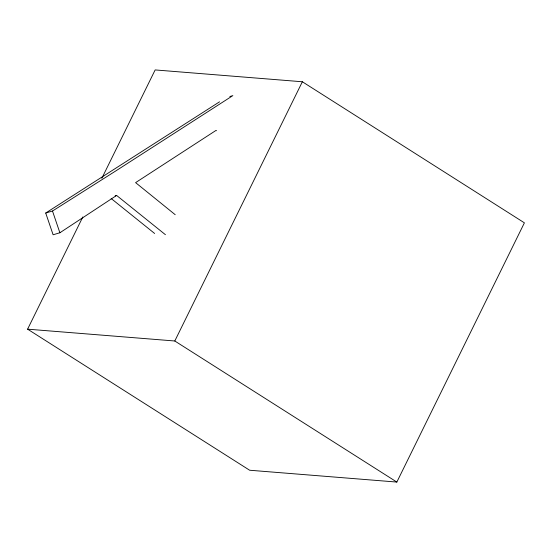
<?xml version="1.0" encoding="UTF-8"?>
<svg xmlns="http://www.w3.org/2000/svg" width="552" height="552" viewBox="0 0 552 552"><rect width="100%" height="100%" fill="white"/><g stroke="black" fill="none" stroke-linecap="round" stroke-linejoin="round"><path stroke-width="0.83" d="M101.851 178.268L155.153 69.931L302.358 81.765L524.4 222.835L396.847 482.068L249.642 470.235L27.6 329.164L82.814 216.957M27.6 329.164L174.798 340.991L302.358 81.765M219.565 101.816L45.712 213.031L53.109 234.772L59.885 232.765L116.617 195.442L165.421 234.69M45.712 213.031L52.495 211.023L115.754 170.954L232.847 95.62L229.832 96.517M115.113 195.891L116.617 195.442M174.798 340.991L396.847 482.068M216.494 130.741L216.053 130.389L135.599 182.629L175.205 214.7M111.18 198.527L154.629 233.475M52.495 211.023L59.885 232.765"/></g></svg>
